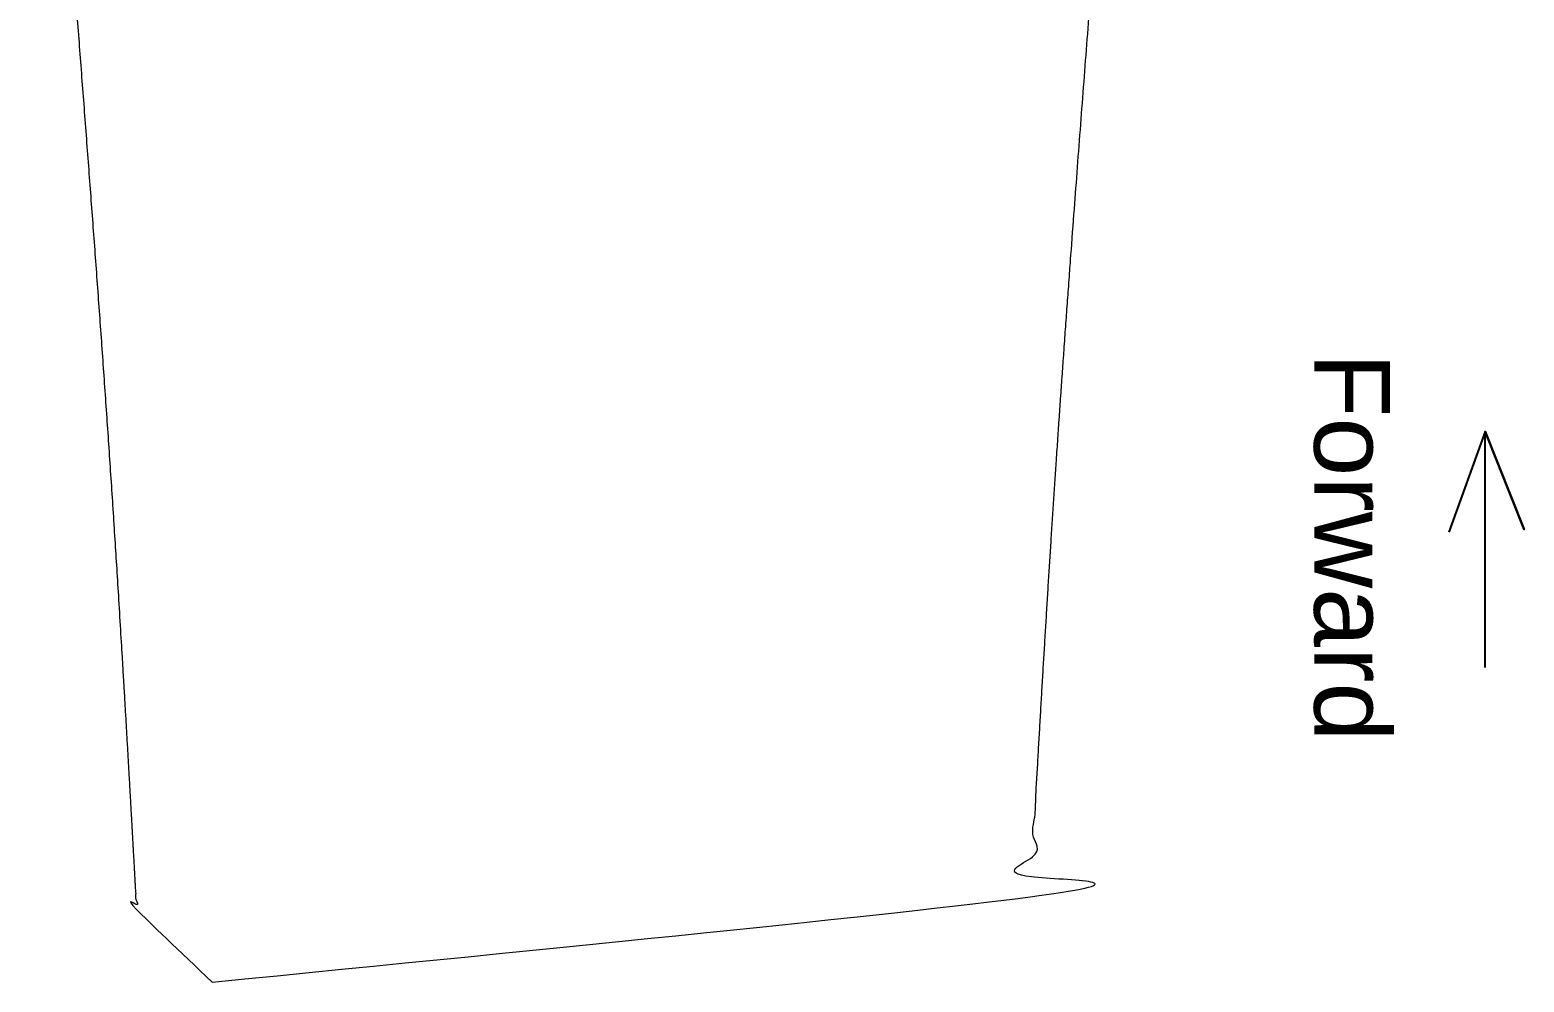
# Model space of a CAD drawing. Header units: millimetres. Extents: x 6152 to 28526, y 1087 to 12861.
# Drawn here: x 10191 to 10782, y 5728 to 6105 of the extents above; entities that cross this region are included whole.
import ezdxf

# ---------------------------------------------------------------- set-up
doc = ezdxf.new("R2010")
doc.units = ezdxf.units.MM
doc.header["$LTSCALE"] = 0.05
doc.layers.add('Board', color=52, linetype='Continuous', lineweight=13)
doc.layers.add('Text', color=8, linetype='Continuous')
doc.styles.get("Standard").update_dxf_attribs({"font": 'arial.ttf'})

msp = doc.modelspace()

# ---------------------------------------------------------------- linework, layer by layer
at = {"layer": 'Board'}
for points, weights, knots in [([(10191.04, 6381.51), (10199.08, 6230.03), (10218.32, 6020.57), (10230.1, 5812.71), (10233.21, 5756.46), (10234.14, 5739.67), (10246.36, 5728.12), (10263.17, 5728.12)], [1, 1, 1, 1, 1, 0.817582568425, 0.817582568425, 1], [2567.71461, 2567.71461, 2567.71461, 2567.71461, 3023.510859, 3192.673873, 3192.673873, 3192.673873, 3194.189403, 3194.189403, 3194.189403, 3194.189403]), ([(10263.17, 5728.12), (10360.91, 5728.12), (10458.65, 5728.12), (10556.39, 5728.12), (10573.2, 5728.12), (10585.41, 5739.67), (10586.34, 5756.46), (10589.45, 5812.71), (10601.24, 6020.57), (10620.48, 6230.03), (10628.52, 6381.51)], [1, 1, 1, 1, 0.817582568426, 0.817582568426, 1, 1, 1, 1, 1], [0, 0, 0, 0, 1, 1, 1, 2.51553, 2.51553, 2.51553, 171.678544, 627.474793, 627.474793, 627.474793, 627.474793])]:
    msp.add_rational_spline(points, weights, degree=3, knots=knots, dxfattribs=at)
at = {"layer": 'Text'}
msp.add_lwpolyline([(10766.57, 5852.53), (10766.57, 5945.76), (10781.95, 5907), (10766.57, 5945.76), (10752.24, 5905.95)], dxfattribs=at)

# ---------------------------------------------------------------- texts
msp.add_text('Forward', height=30, rotation=270, dxfattribs=at).set_placement((10698.94, 5976.98))

doc.saveas('drawing.dxf')
